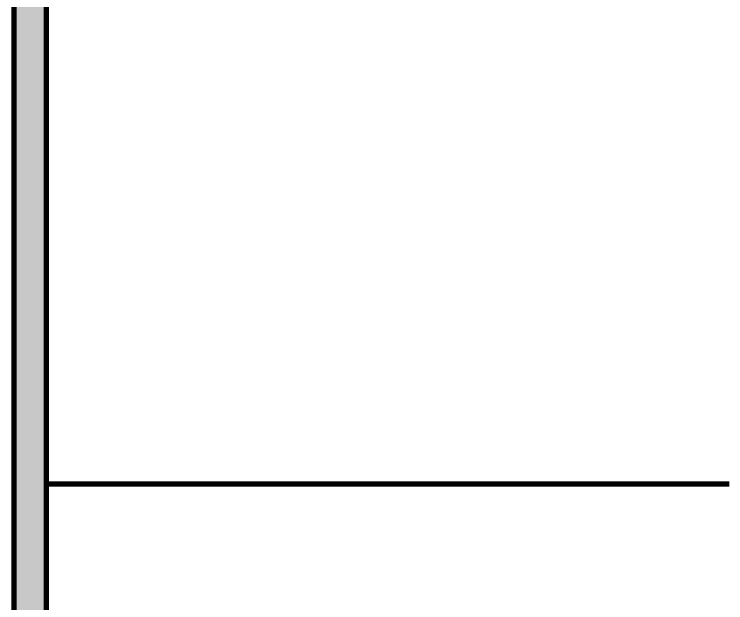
# Model space of a CAD drawing. Header units: millimetres. Extents: x 0 to 2208, y 0 to 420.
# Drawn here: x 591.75 to 608.23, y 346.66 to 360.3 of the extents above; entities that cross this region are included whole.
import ezdxf

# ---------------------------------------------------------------- set-up
doc = ezdxf.new("R2010")
doc.units = ezdxf.units.MM
for name, color, linetype, lineweight in [('01-VISIBLE', 7, 'CONTINUOUS', 70), ('04-COTA', 3, 'CONTINUOUS', 18), ('05-RAYADO', 8, 'CONTINUOUS', 18)]:
    doc.layers.add(name, color=color, linetype=linetype, lineweight=lineweight)
doc.styles.add('ISO3098', font='isocpeur.ttf')
doc.dimstyles.new('FLAMA-IRAM', dxfattribs={"dimtxt": 3.5, "dimasz": 3.5, "dimexe": 2, "dimexo": 1.5, "dimgap": 1, "dimtad": 1, "dimdec": 1, "dimtxsty": 'ISO3098', "dimblk": 'IRAM_FLECHA', "dimblk1": 'IRAM_FLECHA', "dimblk2": 'IRAM_FLECHA', "dimcen": 2.5, "dimclrd": 256, "dimclre": 256, "dimclrt": 256, "dimazin": 3, "dimtfac": 1, "dimtmove": 0, "dimatfit": 3, "dimlwd": 18, "dimlwe": 18})

# ---------------------------------------------------------------- blocks, each defined once
blk = doc.blocks.new('IRAM_FLECHA')
blk.add_solid([(0, 0), (-1, 0.125), (-1, -0.125)])

msp = doc.modelspace()

# ---------------------------------------------------------------- hatches: boundary and pattern name
at = {"layer": '05-RAYADO'}
h = msp.add_hatch(color=7, dxfattribs=at)
h.dxf.hatch_style = 1
h.paths.add_polyline_path([(591.75, 373.945), (592.5, 373.945), (592.5, 50.655), (591.75, 50.655)])

# ---------------------------------------------------------------- linework, layer by layer
at = {"layer": '01-VISIBLE'}
for p, q in [((591.75, 50.655), (591.75, 373.945)), ((592.5, 50.655), (592.5, 373.945))]:
    msp.add_line(p, q, dxfattribs=at)
msp.add_lwpolyline([(608.304, 349.405), (608.153, 349.405), (608.003, 349.405), (607.852, 349.405), (607.702, 349.405), (607.551, 349.405), (607.401, 349.405), (607.25, 349.405), (607.099, 349.405), (606.949, 349.405), (606.798, 349.405), (606.648, 349.405), (606.497, 349.405), (606.347, 349.405), (606.196, 349.405), (606.046, 349.405), (605.895, 349.405), (605.745, 349.405), (605.594, 349.405), (605.444, 349.405), (605.293, 349.405), (605.143, 349.405), (604.992, 349.405), (604.842, 349.405), (604.691, 349.405), (604.541, 349.405), (604.39, 349.405), (604.24, 349.405), (604.089, 349.405), (603.939, 349.405), (603.788, 349.405), (603.638, 349.405), (603.487, 349.405), (603.337, 349.405), (603.186, 349.405), (603.036, 349.405), (602.885, 349.405), (602.735, 349.405), (602.584, 349.405), (602.434, 349.405), (602.283, 349.405), (602.133, 349.405), (601.982, 349.405), (601.832, 349.405), (601.681, 349.405), (601.531, 349.405), (601.38, 349.405), (601.23, 349.405), (601.079, 349.405), (600.929, 349.405), (600.778, 349.405), (600.628, 349.405), (600.477, 349.405), (600.327, 349.405), (600.176, 349.405), (600.026, 349.405), (599.875, 349.405), (599.724, 349.405), (599.574, 349.405), (599.423, 349.405), (599.273, 349.405), (599.122, 349.405), (598.972, 349.405), (598.821, 349.405), (598.671, 349.405), (598.52, 349.405), (598.37, 349.405), (598.219, 349.405), (598.069, 349.405), (597.918, 349.405), (597.768, 349.405), (597.617, 349.405), (597.467, 349.405), (597.316, 349.405), (597.166, 349.405), (597.015, 349.405), (596.865, 349.405), (596.714, 349.405), (596.564, 349.405), (596.413, 349.405), (596.263, 349.405), (596.112, 349.405), (595.962, 349.405), (595.811, 349.405), (595.661, 349.405), (595.51, 349.405), (595.36, 349.405), (595.209, 349.405), (595.059, 349.405), (594.908, 349.405), (594.758, 349.405), (594.607, 349.405), (594.457, 349.405), (594.306, 349.405), (594.156, 349.405), (594.005, 349.405), (593.855, 349.405), (593.704, 349.405), (593.554, 349.405), (593.403, 349.405), (593.253, 349.405), (593.102, 349.405), (592.952, 349.405), (592.801, 349.405), (592.651, 349.405), (592.5, 349.405)], dxfattribs=at)

# ---------------------------------------------------------------- dimensions: what is measured, and where the dimension line sits
at = {"layer": '04-COTA'}
for base, p1 in [((647, 34.655), (625, 34.655)), ((636, 349.405), (625, 349.405))]:
    msp.add_linear_dim(base=base, p1=p1, p2=(598, 379.345), angle=90, dimstyle='FLAMA-IRAM', override={"dimlfac": 2}, dxfattribs=at).render()

doc.saveas('drawing.dxf')
